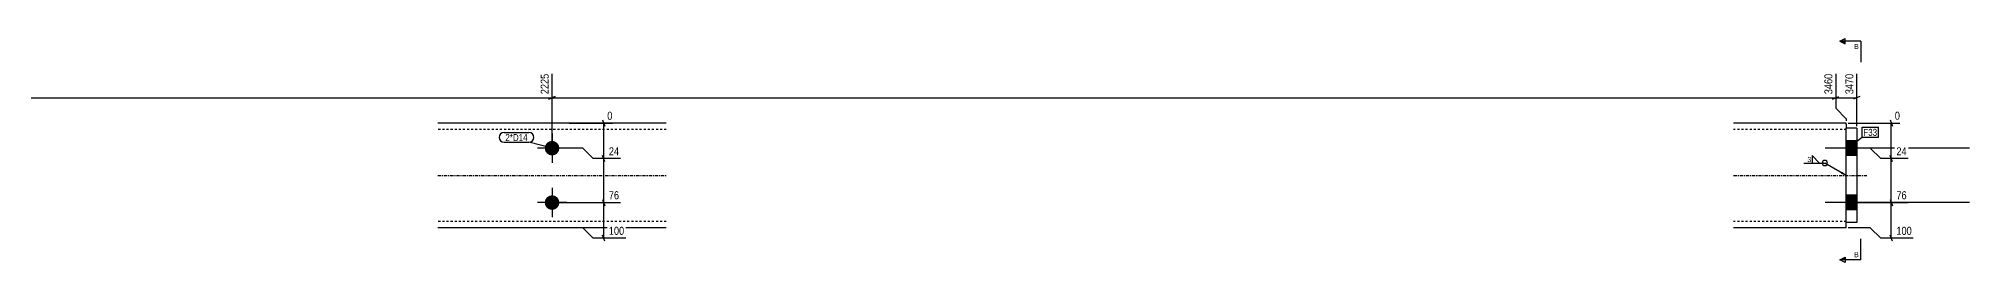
# Model space of a CAD drawing. Header units: millimetres. Extents: x 32 to 31432, y 2 to 1181.
# Drawn here: x 29590 to 31432, y 5 to 219 of the extents above; entities that cross this region are included whole.
import ezdxf

# ---------------------------------------------------------------- set-up
doc = ezdxf.new("R2010")
doc.units = ezdxf.units.MM
doc.linetypes.add('DXK_LINE_DOT2', pattern=[3.9198, 1.9599, -1.9599])
doc.linetypes.add('DXK_LINE_DOT3', pattern=[5.9187, 2.979, -0.9799, 0.9799, -0.9799])
for name, color, linetype in [('MÅLSÆTNING', 7, 'Continuous'), ('STÅL', 7, 'Continuous'), ('TEKST', 7, 'Continuous')]:
    doc.layers.add(name, color=color, linetype=linetype)
doc.styles.add('Arial', font='ARIAL.TTF', dxfattribs={"height": 0.2})
doc.styles.add('Arial Narrow', font='ARIALN.TTF', dxfattribs={"height": 0.2})

msp = doc.modelspace()

# ---------------------------------------------------------------- hatches: boundary and pattern name
at = {"layer": 'STÅL', "linetype": 'Continuous'}
for points in [[(30079.9, 107, -1), (30079.9, 121, -1)], [(31314.9, 121), (31314.9, 107), (31324.9, 107), (31324.9, 121)], [(30079.9, 55, -1), (30079.9, 69, -1)], [(31314.9, 69), (31314.9, 55), (31324.9, 55), (31324.9, 69)]]:
    msp.add_hatch(color=96, dxfattribs=at).paths.add_polyline_path(points)
at = {"layer": 'TEKST', "linetype": 'Continuous'}
msp.add_hatch(color=3, dxfattribs=at).paths.add_polyline_path([(31311.2, 91.5), (31314.9, 88), (31310, 89.4)])

# ---------------------------------------------------------------- linework, layer by layer
at = {"layer": 'MÅLSÆTNING', "color": 7, "linetype": 'Continuous'}
for p, q in [((30079.9, 116), (30079.9, 185.1)), ((30079.9, 116), (30079.9, 185.1)), ((31304.9, 185.1), (31304.9, 152.2)), ((31324.9, 135), (31324.9, 185.1)), ((27864.9, 162.2), (30079.9, 162.2)), ((30082.9, 163.4), (30076.9, 161)), ((30076.9, 161), (30082.9, 163.4)), ((30079.9, 162.2), (31304.9, 162.2)), ((31301.9, 161), (31307.9, 163.4)), ((31304.9, 152.2), (31314.9, 142.2)), ((31304.9, 152.2), (31314.9, 142.2)), ((31327.9, 163.4), (31321.9, 161)), ((30096.3, 138), (30137.5, 138)), ((30128, 141), (30130.4, 135)), ((30129.2, 104), (30129.2, 138)), ((31314.9, 142.2), (31314.9, 140)), ((31314.9, 142.2), (31314.9, 140)), ((31316.9, 138), (31366.2, 138)), ((31356.7, 141), (31359.1, 135)), ((30109.2, 114), (30081.9, 114)), ((30109.2, 114), (30081.9, 114)), ((30119.2, 104), (30109.2, 114)), ((30119.2, 104), (30109.2, 114)), ((31337.9, 114), (31316.9, 114)), ((31337.9, 114), (31316.9, 114)), ((31347.9, 104), (31337.9, 114)), ((31347.9, 104), (31337.9, 114)), ((30145.3, 104), (30119.2, 104)), ((30145.3, 104), (30119.2, 104)), ((30130.4, 101), (30128, 107)), ((30130.4, 101), (30128, 107)), ((30129.2, 62), (30129.2, 104)), ((31374, 104), (31347.9, 104)), ((31359.1, 101), (31356.7, 107)), ((31357.9, 62), (31357.9, 104)), ((30081.9, 62), (30145.3, 62)), ((30081.9, 62), (30145.3, 62)), ((30128, 65), (30130.4, 59)), ((30128, 65), (30130.4, 59)), ((30129.2, 28), (30129.2, 62)), ((31316.9, 62), (31374, 62)), ((31316.9, 62), (31374, 62)), ((31356.7, 65), (31359.1, 59)), ((31356.7, 65), (31359.1, 59)), ((31357.9, 28), (31357.9, 62)), ((30109.2, 38), (30092.2, 38)), ((30119.2, 28), (30109.2, 38)), ((31337.9, 38), (31316.9, 38)), ((31347.9, 28), (31337.9, 38)), ((30150.2, 28), (30119.2, 28)), ((30130.4, 25), (30128, 31)), ((31378.9, 28), (31347.9, 28)), ((31359.1, 25), (31356.7, 31))]:
    msp.add_line(p, q, dxfattribs=at)
at = {"layer": 'STÅL', "color": 2, "linetype": 'Continuous'}
for p, q in [((30188.9, 138), (29970.9, 138)), ((31314.9, 138), (31207.4, 138)), ((31314.9, 137), (31314.9, 138)), ((31314.9, 137), (31314.9, 133)), ((31314.9, 43), (31314.9, 133)), ((31324.9, 133), (31314.9, 133)), ((31324.9, 133), (31324.9, 43)), ((30188.9, 38), (29970.9, 38)), ((31314.9, 38), (31207.4, 38)), ((31314.9, 38), (31314.9, 43)), ((31324.9, 43), (31314.9, 43))]:
    msp.add_line(p, q, dxfattribs=at)
at = {"layer": 'STÅL', "color": 7, "linetype": 'DXK_LINE_DOT2'}
for p, q in [((30188.9, 132), (29970.9, 132)), ((31314.9, 132), (31207.4, 132)), ((31314.9, 44.4), (31314.9, 133)), ((30188.9, 44), (29970.9, 44)), ((31314.9, 44), (31207.4, 44)), ((31314.9, 44), (31314.9, 44.4)), ((31314.9, 43), (31314.9, 44))]:
    msp.add_line(p, q, dxfattribs=at)
at = {"layer": 'STÅL', "color": 96, "linetype": 'Continuous'}
for p, q in [((30093.9, 114), (30065.9, 114)), ((30079.9, 128), (30079.9, 100)), ((31432.4, 114), (31294.9, 114)), ((31324.9, 121), (31314.9, 121)), ((31324.9, 107), (31314.9, 107)), ((30079.9, 76), (30079.9, 48)), ((30093.9, 62), (30065.9, 62)), ((31432.4, 62), (31294.9, 62)), ((31324.9, 69), (31314.9, 69)), ((31324.9, 55), (31314.9, 55))]:
    msp.add_line(p, q, dxfattribs=at)
at = {"layer": 'STÅL', "color": 7, "linetype": 'DXK_LINE_DOT3'}
for p, q in [((29970.9, 88), (30188.9, 88)), ((31207.4, 88), (31334.9, 88))]:
    msp.add_line(p, q, dxfattribs=at)
at = {"layer": 'TEKST', "color": 3, "linetype": 'Continuous'}
msp.add_line((31314.9, 88), (31294.5, 99.8), dxfattribs=at)
for start, end in [(90, 270), (270, 90)]:
    msp.add_arc((31294.5, 99.8), 2.5, start, end, dxfattribs=at)

# ---------------------------------------------------------------- wipeouts: each hides what was drawn before it
at = {"color": 0, "linetype": 'Continuous'}
for points in [[(31326.9, 208.8), (31326.9, 213.8), (31322.5, 213.8), (31322.5, 208.8)], [(31326.9, 9.8), (31326.9, 14.8), (31322.5, 14.8), (31322.5, 9.8)]]:
    msp.add_wipeout(points, dxfattribs=at).dxf.layer = 'TEKST'
at = {"color": 0}
msp.add_wipeout([(31281.4, 100.4), (31281.4, 106.2), (31277.5, 106.2), (31277.5, 100.4)], dxfattribs=at).dxf.layer = 'TEKST'

# ---------------------------------------------------------------- next in the draw order: hatches: boundary and pattern name
at = {"layer": 'TEKST', "linetype": 'Continuous'}
for points in [[(31313.9, 216.3), (31313.9, 213.8), (31308.9, 216.3)], [(31313.9, 9.8), (31313.9, 7.3), (31308.9, 7.3)]]:
    msp.add_hatch(color=30, dxfattribs=at).paths.add_polyline_path(points)

# ---------------------------------------------------------------- next in the draw order: linework, layer by layer
at = {"layer": 'TEKST', "color": 30, "linetype": 'Continuous'}
for p, q in [((31308.9, 216.3), (31313.9, 218.8)), ((31308.9, 216.3), (31313.9, 213.8)), ((31313.9, 213.8), (31313.9, 218.8)), ((31308.9, 7.3), (31313.9, 9.8)), ((31313.9, 4.8), (31308.9, 7.3)), ((31313.9, 9.8), (31313.9, 4.8))]:
    msp.add_line(p, q, dxfattribs=at)
at = {"layer": 'TEKST', "color": 7, "linetype": 'Continuous'}
for p, q in [((31328.9, 216.3), (31308.9, 216.3)), ((31328.9, 216.3), (31328.9, 196.3)), ((31328.9, 7.3), (31328.9, 27.3)), ((31328.9, 7.3), (31308.9, 7.3))]:
    msp.add_line(p, q, dxfattribs=at)
at = {"layer": 'TEKST', "color": 3, "linetype": 'Continuous'}
for p, q in [((31274.4, 99.8), (31294.5, 99.8)), ((31289.5, 99.8), (31282.4, 106.9)), ((31282.4, 106.9), (31282.4, 99.8)), ((31282.4, 99.8), (31289.5, 99.8))]:
    msp.add_line(p, q, dxfattribs=at)

# ---------------------------------------------------------------- next in the draw order: texts
at = {"layer": 'TEKST', "color": 3, "linetype": 'Continuous', "style": 'Arial'}
for p in [(31322.5, 208.8), (31322.5, 9.8)]:
    msp.add_text('B', height=4.78, dxfattribs=at).set_placement(p)
at = {"layer": 'TEKST', "color": 3, "style": 'Arial Narrow'}
msp.add_text('3', height=4.77, dxfattribs=at).set_placement((31277.9, 100.8))

# ---------------------------------------------------------------- next in the draw order: wipeouts: each hides what was drawn before it
at = {"color": 0, "linetype": 'Continuous'}
for points in [[(30078.3, 186.7), (30067.1, 186.7), (30067.1, 164), (30078.3, 164)], [(31303.3, 186.7), (31292.1, 186.7), (31292.1, 164), (31303.3, 164)], [(30139.1, 139.6), (30139.1, 150.8), (30131, 150.8), (30131, 139.6)], [(30145.4, 105.6), (30145.4, 116.8), (30132.5, 116.8), (30132.5, 105.6)], [(31374.1, 105.6), (31374.1, 116.8), (31361.2, 116.8), (31361.2, 105.6)], [(30145.4, 63.6), (30145.4, 74.8), (30132.5, 74.8), (30132.5, 63.6)], [(31374.1, 63.6), (31374.1, 74.8), (31361.2, 74.8), (31361.2, 63.6)], [(30150.3, 29.6), (30150.3, 40.8), (30132.5, 40.8), (30132.5, 29.6)], [(31379, 29.6), (31379, 40.8), (31361.2, 40.8), (31361.2, 29.6)]]:
    msp.add_wipeout(points, dxfattribs=at).dxf.layer = 'MÅLSÆTNING'
at = {"color": 0}
for points in [[(31344.4, 125.8), (31344.4, 132.8), (31331.2, 132.8), (31331.2, 125.8)], [(30056.6, 120.8), (30056.6, 127.8), (30035.3, 127.8), (30035.3, 120.8)]]:
    msp.add_wipeout(points, dxfattribs=at).dxf.layer = 'TEKST'

# ---------------------------------------------------------------- next in the draw order: linework, layer by layer
at = {"layer": 'MÅLSÆTNING', "color": 7, "linetype": 'Continuous'}
for p, q in [((31304.9, 185.1), (31304.9, 152.2)), ((31301.9, 161), (31307.9, 163.4)), ((31304.9, 162.2), (31324.9, 162.2)), ((31357.9, 104), (31357.9, 138)), ((31374, 104), (31347.9, 104)), ((31359.1, 101), (31356.7, 107))]:
    msp.add_line(p, q, dxfattribs=at)

# ---------------------------------------------------------------- next in the draw order: texts
at = {"layer": 'MÅLSÆTNING', "color": 3, "linetype": 'Continuous', "style": 'Arial Narrow'}
for s, p in [('2225', (30076.7, 165.6)), ('3460', (31301.7, 165.6))]:
    msp.add_text(s, height=7.64, rotation=90.0002, dxfattribs=at).set_placement(p)
for s, p in [('0', (30132.6, 141.2)), ('24', (30134.1, 107.2)), ('24', (31362.8, 107.2)), ('76', (30134.1, 65.2)), ('76', (31362.8, 65.2)), ('100', (30134.1, 31.2)), ('100', (31362.8, 31.2))]:
    msp.add_text(s, height=7.64, dxfattribs=at).set_placement(p)

# ---------------------------------------------------------------- next in the draw order: wipeouts: each hides what was drawn before it
at = {"color": 0}
for points in [[(31344.4, 125.8), (31344.4, 132.8), (31331.2, 132.8), (31331.2, 125.8)], [(30056.6, 120.8), (30056.6, 127.8), (30035.3, 127.8), (30035.3, 120.8)]]:
    msp.add_wipeout(points, dxfattribs=at).dxf.layer = 'TEKST'

# ---------------------------------------------------------------- next in the draw order: linework, layer by layer
at = {"layer": 'TEKST', "color": 7, "linetype": 'Continuous'}
for p, q in [((31330, 134), (31345.6, 134)), ((31330, 124.6), (31330, 134)), ((31345.6, 124.6), (31345.6, 134)), ((30034.1, 129), (30057.8, 129)), ((30034.1, 119.6), (30057.8, 119.6)), ((30079.9, 114), (30057.8, 119.6)), ((31317.2, 114.7), (31330, 124.6)), ((31330, 124.6), (31345.6, 124.6))]:
    msp.add_line(p, q, dxfattribs=at)
for centre, start, end in [((30034.1, 124.3), 90, 270), ((30057.8, 124.3), 270, 90)]:
    msp.add_arc(centre, 4.7, start, end, dxfattribs=at)

# ---------------------------------------------------------------- next in the draw order: texts
at = {"layer": 'TEKST', "color": 3, "style": 'Arial Narrow'}
for s, p in [('F33', (31331.2, 125.8)), ('2*D14', (30035.3, 120.8))]:
    msp.add_text(s, height=6.68, dxfattribs=at).set_placement(p)

# ---------------------------------------------------------------- next in the draw order: wipeouts: each hides what was drawn before it
at = {"color": 0, "linetype": 'Continuous'}
for points in [[(31323.3, 186.7), (31312.1, 186.7), (31312.1, 164), (31323.3, 164)], [(31367.8, 139.6), (31367.8, 150.8), (31359.7, 150.8), (31359.7, 139.6)]]:
    msp.add_wipeout(points, dxfattribs=at).dxf.layer = 'MÅLSÆTNING'

# ---------------------------------------------------------------- next in the draw order: texts
at = {"layer": 'MÅLSÆTNING', "color": 3, "linetype": 'Continuous', "style": 'Arial Narrow'}
msp.add_text('3470', height=7.64, rotation=90.0002, dxfattribs=at).set_placement((31321.7, 165.6))
msp.add_text('0', height=7.64, dxfattribs=at).set_placement((31361.3, 141.2))

doc.saveas('drawing.dxf')
